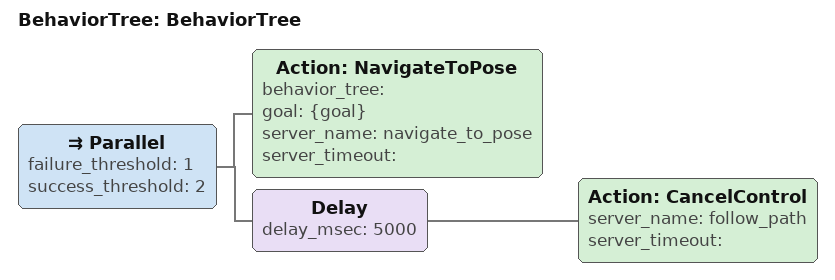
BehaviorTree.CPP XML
<?xml version="1.0"?>
<root main_tree_to_execute="BehaviorTree">
    <BehaviorTree ID="BehaviorTree">
        <Parallel failure_threshold="1" success_threshold="2">
            <Action ID="NavigateToPose" behavior_tree="" goal="{goal}" server_name="navigate_to_pose" server_timeout=""/>
            <Delay delay_msec="5000">
                <Action ID="CancelControl" server_name="follow_path" server_timeout=""/>
            </Delay>
        </Parallel>
    </BehaviorTree>
</root>
